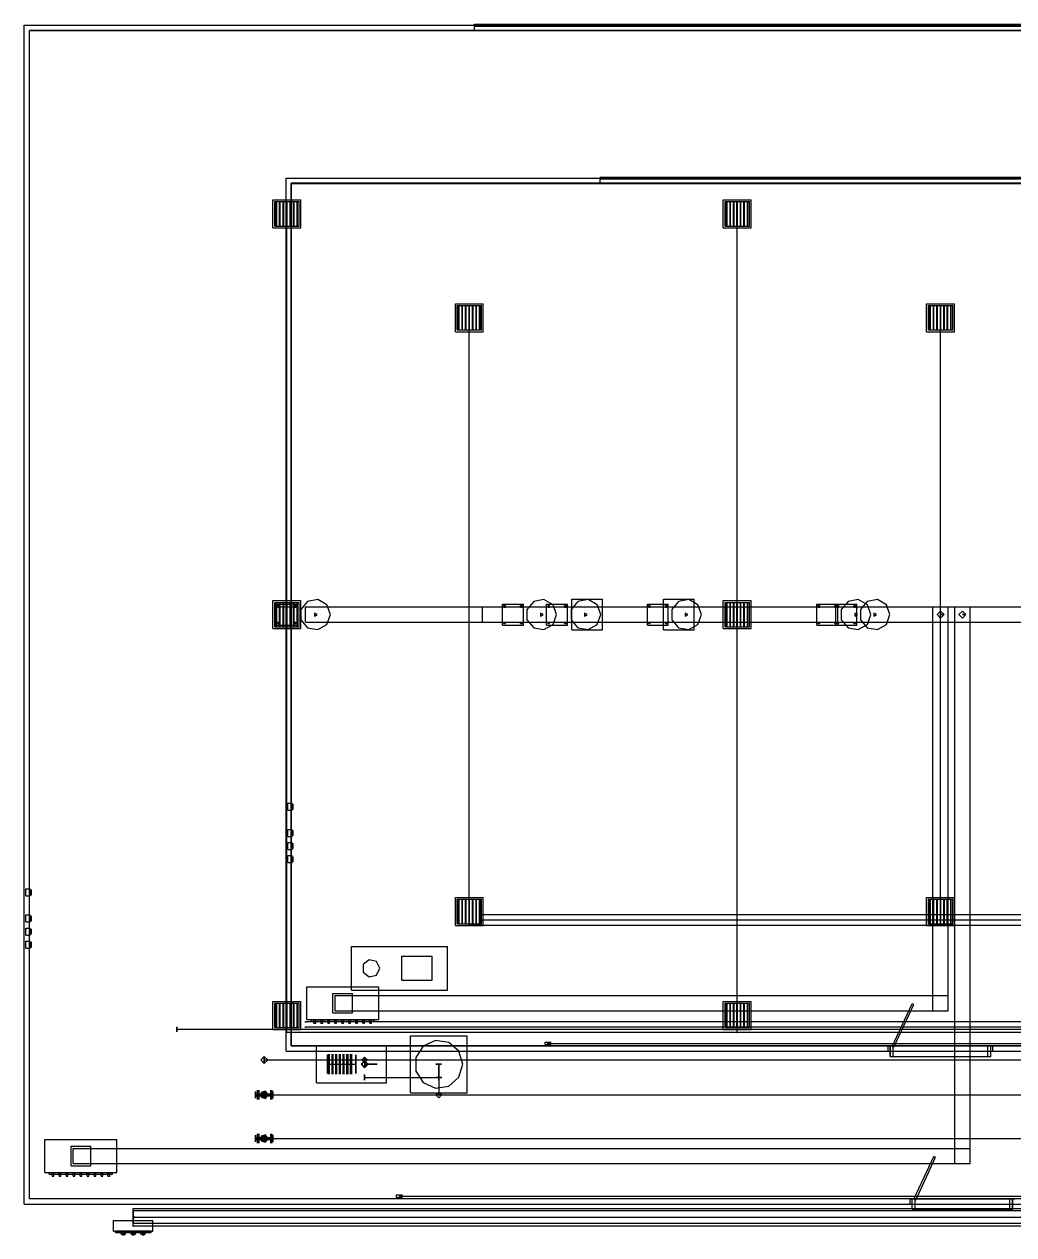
# Model space of a CAD drawing. Header units: millimetres. Extents: x -285000 to -230100, y 121795 to 149522.
# Drawn here: x -285000 to -262322, y 121795 to 149522 of the extents above; entities that cross this region are included whole.
import ezdxf

# ---------------------------------------------------------------- set-up
doc = ezdxf.new("R2010")
doc.units = ezdxf.units.MM

msp = doc.modelspace()

# ---------------------------------------------------------------- linework, layer by layer
at = {"layer": 'electrical'}
for p, q in [((-278972.21, 145180), (-278987.79, 145180)), ((-278987.79, 145180), (-278980, 145180)), ((-278980, 145180), (-278972.21, 145180)), ((-278980, 126430), (-278980, 145180)), ((-268652.21, 145180), (-268667.79, 145180)), ((-268667.79, 145180), (-268660, 145180)), ((-268660, 145180), (-268652.21, 145180)), ((-268660, 126430), (-268660, 145180)), ((-274792.21, 142800), (-274807.79, 142800)), ((-274807.79, 142800), (-274800, 142800)), ((-274800, 142800), (-274792.21, 142800)), ((-274800, 128880), (-274800, 142800)), ((-263992.21, 142800), (-264007.79, 142800)), ((-264007.79, 142800), (-264000, 142800)), ((-264000, 142800), (-263992.21, 142800)), ((-264000, 128880), (-264000, 142800)), ((-274500, 129108.74), (-274500, 129131.26)), ((-274500, 129131.26), (-274500, 129120)), ((-274500, 129120), (-274500, 129108.74)), ((-253500, 129120), (-274500, 129120)), ((-274500, 128988.74), (-274500, 129011.26)), ((-274500, 129011.26), (-274500, 129000)), ((-274500, 129000), (-274500, 128988.74)), ((-253500, 129000), (-274500, 129000)), ((-274792.21, 128880), (-274807.79, 128880)), ((-274807.79, 128880), (-274800, 128880)), ((-274800, 128872.21), (-274800, 128887.79)), ((-274800, 128887.79), (-274800, 128880)), ((-274800, 128880), (-274800, 128872.21)), ((-249450, 128880), (-274800, 128880)), ((-274800, 128880), (-274792.21, 128880)), ((-274500, 128868.74), (-274500, 128891.26)), ((-274500, 128891.26), (-274500, 128880)), ((-274500, 128880), (-274500, 128868.74)), ((-253500, 128880), (-274500, 128880)), ((-263992.21, 128880), (-264007.79, 128880)), ((-264007.79, 128880), (-264000, 128880)), ((-264000, 128880), (-263992.21, 128880)), ((-278980, 126422.21), (-278980, 126437.79)), ((-278980, 126437.79), (-278980, 126430)), ((-278550, 126658.74), (-278550, 126681.26)), ((-278550, 126681.26), (-278550, 126670)), ((-278550, 126670), (-278550, 126658.74)), ((-248450, 126670), (-278550, 126670)), ((-278550, 126538.74), (-278550, 126561.26)), ((-278550, 126561.26), (-278550, 126550)), ((-278550, 126550), (-278550, 126538.74)), ((-248450, 126550), (-278550, 126550)), ((-278550, 126418.74), (-278550, 126441.26)), ((-278550, 126441.26), (-278550, 126430)), ((-278972.21, 126430), (-278987.79, 126430)), ((-278987.79, 126430), (-278980, 126430)), ((-278980, 126430), (-278980, 126422.21)), ((-242450, 126430), (-278980, 126430)), ((-278980, 126430), (-278972.21, 126430)), ((-278550, 126430), (-278550, 126418.74)), ((-248450, 126430), (-278550, 126430)), ((-273065, 126150), (-273065, 126210)), ((-273065, 126210), (-272935, 126210)), ((-272991, 126180), (-273004.5, 126187.79)), ((-273004.5, 126187.79), (-273004.5, 126172.21)), ((-273004.5, 126172.21), (-272991, 126180)), ((-273000, 126172.21), (-273000, 126187.79)), ((-273000, 126187.79), (-273000, 126180)), ((-273000, 126180), (-249450, 126180)), ((-273000, 126180), (-273000, 126172.21)), ((-273000, 126180), (-272990.28, 126180)), ((-272990.28, 126180), (-273000, 126180)), ((-272935, 126150), (-272935, 126210)), ((-268652.21, 126430), (-268667.79, 126430)), ((-268667.79, 126430), (-268660, 126430)), ((-268660, 126430), (-268652.21, 126430)), ((-273065, 126150), (-272935, 126150)), ((-276465, 122650), (-276465, 122710)), ((-276465, 122710), (-276335, 122710)), ((-276465, 122650), (-276335, 122650)), ((-276391, 122680), (-276404.5, 122687.79)), ((-276404.5, 122687.79), (-276404.5, 122672.21)), ((-276404.5, 122672.21), (-276391, 122680)), ((-276400, 122672.21), (-276400, 122687.79)), ((-276400, 122687.79), (-276400, 122680)), ((-276400, 122680), (-242450, 122680)), ((-276400, 122680), (-276400, 122672.21)), ((-276400, 122680), (-276390.28, 122680)), ((-276390.28, 122680), (-276400, 122680)), ((-276335, 122650), (-276335, 122710)), ((-282500, 122350), (-282500, 122400)), ((-282500, 122000), (-282500, 122400)), ((-282500, 122400), (-233500, 122400)), ((-282500, 122350), (-282500, 122400)), ((-282500, 122000), (-282500, 122400)), ((-282500, 122400), (-233500, 122400)), ((-282500, 122350), (-282500, 122050)), ((-282500, 122350), (-233500, 122350)), ((-282500, 122350), (-282500, 122050)), ((-282500, 122350), (-233500, 122350)), ((-282950, 121875), (-282950, 122125)), ((-282950, 122125), (-282050, 122125)), ((-282478.35, 122200), (-282521.65, 122200)), ((-282521.65, 122200), (-282500, 122200)), ((-282475, 122200), (-282512.5, 122221.65)), ((-282512.5, 122221.65), (-282512.5, 122178.35)), ((-282512.5, 122178.35), (-282475, 122200)), ((-282500, 122184.41), (-282500, 122215.59)), ((-282500, 122215.59), (-282500, 122200)), ((-282500, 122184.41), (-282500, 122215.59)), ((-282500, 122215.59), (-282500, 122200)), ((-282500, 122200), (-233500, 122200)), ((-282500, 122200), (-282500, 122184.41)), ((-282500, 122200), (-233500, 122200)), ((-282500, 122200), (-282500, 122184.41)), ((-282500, 122200), (-282478.35, 122200)), ((-282500, 122000), (-282500, 122200)), ((-282500, 122200), (-282473, 122200)), ((-282473, 122200), (-282500, 122200)), ((-282500, 122000), (-282500, 122050)), ((-233500, 122050), (-282500, 122050)), ((-282500, 122000), (-282500, 122050)), ((-233500, 122050), (-282500, 122050)), ((-282050, 121875), (-282050, 122125)), ((-282950, 121875), (-282050, 121875)), ((-282910, 121847.5), (-282910, 121882.5)), ((-282910, 121882.5), (-282090, 121882.5)), ((-282910, 121847.5), (-282090, 121847.5)), ((-282775, 121810), (-282775, 121850)), ((-282775, 121850), (-282675, 121850)), ((-282775, 121810), (-282675, 121810)), ((-282701.62, 121820), (-282748.38, 121820)), ((-282748.38, 121820), (-282725, 121820)), ((-282701.62, 121795), (-282748.38, 121795)), ((-282748.38, 121795), (-282725, 121795)), ((-282725, 121820), (-282725, 121795)), ((-282725, 121820), (-282701.62, 121820)), ((-282725, 121795), (-282701.62, 121795)), ((-282675, 121810), (-282675, 121850)), ((-282550, 121810), (-282550, 121850)), ((-282550, 121850), (-282450, 121850)), ((-282550, 121810), (-282450, 121810)), ((-282476.62, 121820), (-282523.38, 121820)), ((-282523.38, 121820), (-282500, 121820)), ((-282476.62, 121795), (-282523.38, 121795)), ((-282523.38, 121795), (-282500, 121795)), ((-282478.35, 122000), (-282521.65, 122000)), ((-282521.65, 122000), (-282500, 122000)), ((-282500, 122000), (-233500, 122000)), ((-282500, 122000), (-233500, 122000)), ((-282500, 122000), (-282478.35, 122000)), ((-282500, 121820), (-282500, 121795)), ((-282500, 121820), (-282476.62, 121820)), ((-282500, 121795), (-282476.62, 121795)), ((-282450, 121810), (-282450, 121850)), ((-282325, 121810), (-282325, 121850)), ((-282325, 121850), (-282225, 121850)), ((-282325, 121810), (-282225, 121810)), ((-282251.62, 121820), (-282298.38, 121820)), ((-282298.38, 121820), (-282275, 121820)), ((-282251.62, 121795), (-282298.38, 121795)), ((-282298.38, 121795), (-282275, 121795)), ((-282275, 121820), (-282275, 121795)), ((-282275, 121820), (-282251.62, 121820)), ((-282275, 121795), (-282251.62, 121795)), ((-282225, 121810), (-282225, 121850)), ((-282090, 121847.5), (-282090, 121882.5))]:
    msp.add_line(p, q, dxfattribs=at)
at = {"layer": 'hvac'}
for p, q in [((-278550, 135825), (-278550, 136175)), ((-278550, 136175), (-248450, 136175)), ((-274500, 135825), (-274500, 136175)), ((-274500, 136175), (-253500, 136175)), ((-272450, 135650), (-272450, 136350)), ((-272450, 136350), (-271750, 136350)), ((-271750, 135650), (-271750, 136350)), ((-270350, 135650), (-270350, 136350)), ((-270350, 136350), (-269650, 136350)), ((-269650, 135650), (-269650, 136350)), ((-264175, 126925), (-264175, 136175)), ((-264175, 136175), (-263825, 136175)), ((-263825, 126925), (-263825, 136175)), ((-263675, 123425), (-263675, 136175)), ((-263675, 136175), (-263325, 136175)), ((-263325, 123425), (-263325, 136175)), ((-278550, 135825), (-248450, 135825)), ((-274500, 135825), (-253500, 135825)), ((-272450, 135650), (-271750, 135650)), ((-270350, 135650), (-269650, 135650)), ((-278525, 126725), (-278525, 127475)), ((-278525, 127475), (-276875, 127475)), ((-277925, 126875), (-277925, 127325)), ((-277925, 127325), (-277475, 127325)), ((-277875, 126925), (-277875, 127275)), ((-277875, 127275), (-263825, 127275)), ((-277475, 126875), (-277475, 127325)), ((-276875, 126725), (-276875, 127475)), ((-263825, 126925), (-263825, 127275)), ((-278525, 126725), (-276875, 126725)), ((-278425, 126680), (-278425, 126720)), ((-278425, 126720), (-276975, 126720)), ((-277925, 126875), (-277475, 126875)), ((-277875, 126925), (-263825, 126925)), ((-276975, 126680), (-276975, 126720)), ((-264175, 126925), (-263825, 126925)), ((-278425, 126680), (-276975, 126680)), ((-278360, 126640), (-278360, 126700)), ((-278360, 126700), (-278320, 126700)), ((-278360, 126640), (-278320, 126640)), ((-278320, 126640), (-278320, 126700)), ((-278200, 126640), (-278200, 126700)), ((-278200, 126700), (-278160, 126700)), ((-278200, 126640), (-278160, 126640)), ((-278160, 126640), (-278160, 126700)), ((-278040, 126640), (-278040, 126700)), ((-278040, 126700), (-278000, 126700)), ((-278040, 126640), (-278000, 126640)), ((-278000, 126640), (-278000, 126700)), ((-277880, 126640), (-277880, 126700)), ((-277880, 126700), (-277840, 126700)), ((-277880, 126640), (-277840, 126640)), ((-277840, 126640), (-277840, 126700)), ((-277720, 126640), (-277720, 126700)), ((-277720, 126700), (-277680, 126700)), ((-277720, 126640), (-277680, 126640)), ((-277680, 126640), (-277680, 126700)), ((-277560, 126640), (-277560, 126700)), ((-277560, 126700), (-277520, 126700)), ((-277560, 126640), (-277520, 126640)), ((-277520, 126640), (-277520, 126700)), ((-277400, 126640), (-277400, 126700)), ((-277400, 126700), (-277360, 126700)), ((-277400, 126640), (-277360, 126640)), ((-277360, 126640), (-277360, 126700)), ((-277240, 126640), (-277240, 126700)), ((-277240, 126700), (-277200, 126700)), ((-277240, 126640), (-277200, 126640)), ((-277200, 126640), (-277200, 126700)), ((-277080, 126640), (-277080, 126700)), ((-277080, 126700), (-277040, 126700)), ((-277080, 126640), (-277040, 126640)), ((-277040, 126640), (-277040, 126700)), ((-284525, 123225), (-284525, 123975)), ((-284525, 123975), (-282875, 123975)), ((-282875, 123225), (-282875, 123975)), ((-283925, 123375), (-283925, 123825)), ((-283925, 123825), (-283475, 123825)), ((-283875, 123425), (-283875, 123775)), ((-283875, 123775), (-263325, 123775)), ((-283475, 123375), (-283475, 123825)), ((-263325, 123425), (-263325, 123775)), ((-283875, 123425), (-263325, 123425)), ((-263675, 123425), (-263325, 123425)), ((-284525, 123225), (-282875, 123225)), ((-284425, 123180), (-284425, 123220)), ((-284425, 123220), (-282975, 123220)), ((-284425, 123180), (-282975, 123180)), ((-284360, 123140), (-284360, 123200)), ((-284360, 123200), (-284320, 123200)), ((-284360, 123140), (-284320, 123140)), ((-284320, 123140), (-284320, 123200)), ((-284200, 123140), (-284200, 123200)), ((-284200, 123200), (-284160, 123200)), ((-284200, 123140), (-284160, 123140)), ((-284160, 123140), (-284160, 123200)), ((-284040, 123140), (-284040, 123200)), ((-284040, 123200), (-284000, 123200)), ((-284040, 123140), (-284000, 123140)), ((-284000, 123140), (-284000, 123200)), ((-283925, 123375), (-283475, 123375)), ((-283880, 123140), (-283880, 123200)), ((-283880, 123200), (-283840, 123200)), ((-283880, 123140), (-283840, 123140)), ((-283840, 123140), (-283840, 123200)), ((-283720, 123140), (-283720, 123200)), ((-283720, 123200), (-283680, 123200)), ((-283720, 123140), (-283680, 123140)), ((-283680, 123140), (-283680, 123200)), ((-283560, 123140), (-283560, 123200)), ((-283560, 123200), (-283520, 123200)), ((-283560, 123140), (-283520, 123140)), ((-283520, 123140), (-283520, 123200)), ((-283400, 123140), (-283400, 123200)), ((-283400, 123200), (-283360, 123200)), ((-283400, 123140), (-283360, 123140)), ((-283360, 123140), (-283360, 123200)), ((-283240, 123140), (-283240, 123200)), ((-283240, 123200), (-283200, 123200)), ((-283240, 123140), (-283200, 123140)), ((-283200, 123140), (-283200, 123200)), ((-283080, 123140), (-283080, 123200)), ((-283080, 123200), (-283040, 123200)), ((-283080, 123140), (-283040, 123140)), ((-283040, 123140), (-283040, 123200)), ((-282975, 123180), (-282975, 123220))]:
    msp.add_line(p, q, dxfattribs=at)
at = {"layer": 'interiors'}
for p, q in [((-285000, 122500), (-285000, 149500)), ((-285000, 149500), (-242000, 149500)), ((-274680, 149477.5), (-274680, 149522.5)), ((-274680, 149522.5), (-252320, 149522.5)), ((-274680, 149500), (-252320, 149500)), ((-274680, 149380), (-274680, 149500)), ((-274680, 149477.5), (-252320, 149477.5)), ((-242120, 149380), (-284880, 149380)), ((-284880, 122620), (-284880, 149380)), ((-284875, 122625), (-284875, 149375)), ((-284875, 149375), (-242125, 149375)), ((-274680, 149380), (-252320, 149380)), ((-279000, 126000), (-279000, 146000)), ((-279000, 146000), (-249000, 146000)), ((-249120, 145880), (-278880, 145880)), ((-278880, 126120), (-278880, 145880)), ((-278875, 126125), (-278875, 145875)), ((-278875, 145875), (-249125, 145875)), ((-271800, 145977.5), (-271800, 146022.5)), ((-271800, 146022.5), (-256200, 146022.5)), ((-271800, 146000), (-256200, 146000)), ((-271800, 145880), (-271800, 146000)), ((-271800, 145977.5), (-256200, 145977.5)), ((-271800, 145880), (-256200, 145880)), ((-279220, 136177.5), (-279220, 136242.5)), ((-279220, 136242.5), (-278740, 136242.5)), ((-279220, 135760), (-279220, 136240)), ((-279220, 136240), (-278740, 136240)), ((-279220, 136177.5), (-278740, 136177.5)), ((-279187.5, 136172.5), (-279187.5, 136207.5)), ((-279187.5, 136207.5), (-279152.5, 136207.5)), ((-279187.5, 136172.5), (-279152.5, 136172.5)), ((-279152.5, 136172.5), (-279152.5, 136207.5)), ((-278807.5, 136172.5), (-278807.5, 136207.5)), ((-278807.5, 136207.5), (-278772.5, 136207.5)), ((-278807.5, 136172.5), (-278772.5, 136172.5)), ((-278772.5, 136172.5), (-278772.5, 136207.5)), ((-278740, 136177.5), (-278740, 136242.5)), ((-278740, 135760), (-278740, 136240)), ((-278505, 136303.11), (-278658.89, 136119.71)), ((-278269.22, 136344.68), (-278505, 136303.11)), ((-278061.88, 136224.98), (-278269.22, 136344.68)), ((-277980, 136000), (-278061.88, 136224.98)), ((-274040, 136177.5), (-274040, 136242.5)), ((-274040, 136242.5), (-273560, 136242.5)), ((-274040, 135760), (-274040, 136240)), ((-274040, 136240), (-273560, 136240)), ((-274040, 136177.5), (-273560, 136177.5)), ((-274007.5, 136172.5), (-274007.5, 136207.5)), ((-274007.5, 136207.5), (-273972.5, 136207.5)), ((-274007.5, 136172.5), (-273972.5, 136172.5)), ((-273972.5, 136172.5), (-273972.5, 136207.5)), ((-273627.5, 136172.5), (-273627.5, 136207.5)), ((-273627.5, 136207.5), (-273592.5, 136207.5)), ((-273627.5, 136172.5), (-273592.5, 136172.5)), ((-273592.5, 136172.5), (-273592.5, 136207.5)), ((-273560, 136177.5), (-273560, 136242.5)), ((-273560, 135760), (-273560, 136240)), ((-273325, 136303.11), (-273478.89, 136119.71)), ((-273089.22, 136344.68), (-273325, 136303.11)), ((-272881.88, 136224.98), (-273089.22, 136344.68)), ((-273028, 136177.5), (-273028, 136242.5)), ((-273028, 136242.5), (-272548, 136242.5)), ((-273028, 135760), (-273028, 136240)), ((-273028, 136240), (-272548, 136240)), ((-273028, 136177.5), (-272548, 136177.5)), ((-272995.5, 136172.5), (-272995.5, 136207.5)), ((-272995.5, 136207.5), (-272960.5, 136207.5)), ((-272995.5, 136172.5), (-272960.5, 136172.5)), ((-272960.5, 136172.5), (-272960.5, 136207.5)), ((-272800, 136000), (-272881.88, 136224.98)), ((-272615.5, 136172.5), (-272615.5, 136207.5)), ((-272615.5, 136207.5), (-272580.5, 136207.5)), ((-272615.5, 136172.5), (-272580.5, 136172.5)), ((-272580.5, 136172.5), (-272580.5, 136207.5)), ((-272548, 136177.5), (-272548, 136242.5)), ((-272548, 135760), (-272548, 136240)), ((-272313, 136303.11), (-272466.89, 136119.71)), ((-272077.22, 136344.68), (-272313, 136303.11)), ((-271869.88, 136224.98), (-272077.22, 136344.68)), ((-271788, 136000), (-271869.88, 136224.98)), ((-270720, 136177.5), (-270720, 136242.5)), ((-270720, 136242.5), (-270240, 136242.5)), ((-270720, 135760), (-270720, 136240)), ((-270720, 136240), (-270240, 136240)), ((-270720, 136177.5), (-270240, 136177.5)), ((-270687.5, 136172.5), (-270687.5, 136207.5)), ((-270687.5, 136207.5), (-270652.5, 136207.5)), ((-270687.5, 136172.5), (-270652.5, 136172.5)), ((-270652.5, 136172.5), (-270652.5, 136207.5)), ((-270307.5, 136172.5), (-270307.5, 136207.5)), ((-270307.5, 136207.5), (-270272.5, 136207.5)), ((-270307.5, 136172.5), (-270272.5, 136172.5)), ((-270272.5, 136172.5), (-270272.5, 136207.5)), ((-270240, 136177.5), (-270240, 136242.5)), ((-270240, 135760), (-270240, 136240)), ((-270005, 136303.11), (-270158.89, 136119.71)), ((-269769.22, 136344.68), (-270005, 136303.11)), ((-269561.88, 136224.98), (-269769.22, 136344.68)), ((-269480, 136000), (-269561.88, 136224.98)), ((-266836, 136177.5), (-266836, 136242.5)), ((-266836, 136242.5), (-266356, 136242.5)), ((-266836, 135760), (-266836, 136240)), ((-266836, 136240), (-266356, 136240)), ((-266836, 136177.5), (-266356, 136177.5)), ((-266803.5, 136172.5), (-266803.5, 136207.5)), ((-266803.5, 136207.5), (-266768.5, 136207.5)), ((-266803.5, 136172.5), (-266768.5, 136172.5)), ((-266768.5, 136172.5), (-266768.5, 136207.5)), ((-266423.5, 136172.5), (-266423.5, 136207.5)), ((-266423.5, 136207.5), (-266388.5, 136207.5)), ((-266423.5, 136172.5), (-266388.5, 136172.5)), ((-266400, 136177.5), (-266400, 136242.5)), ((-266400, 136242.5), (-265920, 136242.5)), ((-266400, 135760), (-266400, 136240)), ((-266400, 136240), (-265920, 136240)), ((-266400, 136177.5), (-265920, 136177.5)), ((-266388.5, 136172.5), (-266388.5, 136207.5)), ((-266367.5, 136172.5), (-266367.5, 136207.5)), ((-266367.5, 136207.5), (-266332.5, 136207.5)), ((-266367.5, 136172.5), (-266332.5, 136172.5)), ((-266356, 136177.5), (-266356, 136242.5)), ((-266356, 135760), (-266356, 136240)), ((-266332.5, 136172.5), (-266332.5, 136207.5)), ((-266121, 136303.11), (-266274.89, 136119.71)), ((-265885.22, 136344.68), (-266121, 136303.11)), ((-265987.5, 136172.5), (-265987.5, 136207.5)), ((-265987.5, 136207.5), (-265952.5, 136207.5)), ((-265987.5, 136172.5), (-265952.5, 136172.5)), ((-265952.5, 136172.5), (-265952.5, 136207.5)), ((-265920, 136177.5), (-265920, 136242.5)), ((-265920, 135760), (-265920, 136240)), ((-265677.88, 136224.98), (-265885.22, 136344.68)), ((-265685, 136303.11), (-265838.89, 136119.71)), ((-265449.22, 136344.68), (-265685, 136303.11)), ((-265596, 136000), (-265677.88, 136224.98)), ((-265241.88, 136224.98), (-265449.22, 136344.68)), ((-265160, 136000), (-265241.88, 136224.98)), ((-278658.89, 136119.71), (-278658.89, 135880.29)), ((-278658.89, 135880.29), (-278505, 135696.89)), ((-278290, 136000), (-278350, 136034.64)), ((-278350, 136034.64), (-278350, 135965.36)), ((-278350, 135965.36), (-278290, 136000)), ((-278061.88, 135775.02), (-277980, 136000)), ((-273478.89, 136119.71), (-273478.89, 135880.29)), ((-273478.89, 135880.29), (-273325, 135696.89)), ((-273110, 136000), (-273170, 136034.64)), ((-273170, 136034.64), (-273170, 135965.36)), ((-273170, 135965.36), (-273110, 136000)), ((-272881.88, 135775.02), (-272800, 136000)), ((-272466.89, 136119.71), (-272466.89, 135880.29)), ((-272466.89, 135880.29), (-272313, 135696.89)), ((-272098, 136000), (-272158, 136034.64)), ((-272158, 136034.64), (-272158, 135965.36)), ((-272158, 135965.36), (-272098, 136000)), ((-271869.88, 135775.02), (-271788, 136000)), ((-270158.89, 136119.71), (-270158.89, 135880.29)), ((-270158.89, 135880.29), (-270005, 135696.89)), ((-269790, 136000), (-269850, 136034.64)), ((-269850, 136034.64), (-269850, 135965.36)), ((-269850, 135965.36), (-269790, 136000)), ((-269561.88, 135775.02), (-269480, 136000)), ((-266274.89, 136119.71), (-266274.89, 135880.29)), ((-266274.89, 135880.29), (-266121, 135696.89)), ((-265906, 136000), (-265966, 136034.64)), ((-265966, 136034.64), (-265966, 135965.36)), ((-265966, 135965.36), (-265906, 136000)), ((-265838.89, 136119.71), (-265838.89, 135880.29)), ((-265838.89, 135880.29), (-265685, 135696.89)), ((-265677.88, 135775.02), (-265596, 136000)), ((-265470, 136000), (-265530, 136034.64)), ((-265530, 136034.64), (-265530, 135965.36)), ((-265530, 135965.36), (-265470, 136000)), ((-265241.88, 135775.02), (-265160, 136000)), ((-279220, 135760), (-278740, 135760)), ((-279187.5, 135792.5), (-279187.5, 135827.5)), ((-279187.5, 135827.5), (-279152.5, 135827.5)), ((-279187.5, 135792.5), (-279152.5, 135792.5)), ((-279152.5, 135792.5), (-279152.5, 135827.5)), ((-278807.5, 135792.5), (-278807.5, 135827.5)), ((-278807.5, 135827.5), (-278772.5, 135827.5)), ((-278807.5, 135792.5), (-278772.5, 135792.5)), ((-278772.5, 135792.5), (-278772.5, 135827.5)), ((-278505, 135696.89), (-278269.22, 135655.32)), ((-278269.22, 135655.32), (-278061.88, 135775.02)), ((-274040, 135760), (-273560, 135760)), ((-274007.5, 135792.5), (-274007.5, 135827.5)), ((-274007.5, 135827.5), (-273972.5, 135827.5)), ((-274007.5, 135792.5), (-273972.5, 135792.5)), ((-273972.5, 135792.5), (-273972.5, 135827.5)), ((-273627.5, 135792.5), (-273627.5, 135827.5)), ((-273627.5, 135827.5), (-273592.5, 135827.5)), ((-273627.5, 135792.5), (-273592.5, 135792.5)), ((-273592.5, 135792.5), (-273592.5, 135827.5)), ((-273325, 135696.89), (-273089.22, 135655.32)), ((-273089.22, 135655.32), (-272881.88, 135775.02)), ((-273028, 135760), (-272548, 135760)), ((-272995.5, 135792.5), (-272995.5, 135827.5)), ((-272995.5, 135827.5), (-272960.5, 135827.5)), ((-272995.5, 135792.5), (-272960.5, 135792.5)), ((-272960.5, 135792.5), (-272960.5, 135827.5)), ((-272615.5, 135792.5), (-272615.5, 135827.5)), ((-272615.5, 135827.5), (-272580.5, 135827.5)), ((-272615.5, 135792.5), (-272580.5, 135792.5)), ((-272580.5, 135792.5), (-272580.5, 135827.5)), ((-272313, 135696.89), (-272077.22, 135655.32)), ((-272077.22, 135655.32), (-271869.88, 135775.02)), ((-270720, 135760), (-270240, 135760)), ((-270687.5, 135792.5), (-270687.5, 135827.5)), ((-270687.5, 135827.5), (-270652.5, 135827.5)), ((-270687.5, 135792.5), (-270652.5, 135792.5)), ((-270652.5, 135792.5), (-270652.5, 135827.5)), ((-270307.5, 135792.5), (-270307.5, 135827.5)), ((-270307.5, 135827.5), (-270272.5, 135827.5)), ((-270307.5, 135792.5), (-270272.5, 135792.5)), ((-270272.5, 135792.5), (-270272.5, 135827.5)), ((-270005, 135696.89), (-269769.22, 135655.32)), ((-269769.22, 135655.32), (-269561.88, 135775.02)), ((-266836, 135760), (-266356, 135760)), ((-266803.5, 135792.5), (-266803.5, 135827.5)), ((-266803.5, 135827.5), (-266768.5, 135827.5)), ((-266803.5, 135792.5), (-266768.5, 135792.5)), ((-266768.5, 135792.5), (-266768.5, 135827.5)), ((-266423.5, 135792.5), (-266423.5, 135827.5)), ((-266423.5, 135827.5), (-266388.5, 135827.5)), ((-266423.5, 135792.5), (-266388.5, 135792.5)), ((-266400, 135760), (-265920, 135760)), ((-266388.5, 135792.5), (-266388.5, 135827.5)), ((-266367.5, 135792.5), (-266367.5, 135827.5)), ((-266367.5, 135827.5), (-266332.5, 135827.5)), ((-266367.5, 135792.5), (-266332.5, 135792.5)), ((-266332.5, 135792.5), (-266332.5, 135827.5)), ((-266121, 135696.89), (-265885.22, 135655.32)), ((-265987.5, 135792.5), (-265987.5, 135827.5)), ((-265987.5, 135827.5), (-265952.5, 135827.5)), ((-265987.5, 135792.5), (-265952.5, 135792.5)), ((-265952.5, 135792.5), (-265952.5, 135827.5)), ((-265885.22, 135655.32), (-265677.88, 135775.02)), ((-265685, 135696.89), (-265449.22, 135655.32)), ((-265449.22, 135655.32), (-265241.88, 135775.02)), ((-277500, 127400), (-277500, 128400)), ((-277500, 128400), (-275300, 128400)), ((-275300, 127400), (-275300, 128400)), ((-276350, 127625), (-276350, 128175)), ((-276350, 128175), (-275650, 128175)), ((-275650, 127625), (-275650, 128175)), ((-277094.5, 128094.99), (-277230.19, 127986.78)), ((-277230.19, 127986.78), (-277230.19, 127813.22)), ((-276925.3, 128056.37), (-277094.5, 128094.99)), ((-276850, 127900), (-276925.3, 128056.37)), ((-276925.3, 127743.63), (-276850, 127900)), ((-277230.19, 127813.22), (-277094.5, 127705.01)), ((-277094.5, 127705.01), (-276925.3, 127743.63)), ((-276350, 127625), (-275650, 127625)), ((-277500, 127400), (-275300, 127400)), ((-265110.39, 126109.51), (-264653.96, 127088.32)), ((-265069.61, 126090.49), (-264613.18, 127069.3)), ((-264613.18, 127069.3), (-264653.96, 127088.32)), ((-279000, 126000), (-265200, 126000)), ((-279000, 126000), (-249000, 126000)), ((-249120, 126120), (-278880, 126120)), ((-265200, 126120), (-278880, 126120)), ((-278875, 126125), (-249125, 126125)), ((-265200, 126000), (-265200, 126120)), ((-265200, 126120), (-262800, 126120)), ((-265200, 126000), (-262800, 126000)), ((-265155, 125880), (-265155, 126120)), ((-265155, 126120), (-265085, 126120)), ((-265150, 125880), (-265150, 126120)), ((-265150, 126120), (-262850, 126120)), ((-265069.61, 126090.49), (-265110.39, 126109.51)), ((-265085, 125880), (-265085, 126120)), ((-262915, 125880), (-262915, 126120)), ((-262915, 126120), (-262845, 126120)), ((-262850, 125880), (-262850, 126120)), ((-262845, 125880), (-262845, 126120)), ((-262800, 126000), (-262800, 126120)), ((-249120, 126120), (-262800, 126120)), ((-262800, 126000), (-249000, 126000)), ((-265155, 125880), (-265085, 125880)), ((-265150, 125880), (-262850, 125880)), ((-262915, 125880), (-262845, 125880)), ((-264610.39, 122609.51), (-264153.96, 123588.32)), ((-264569.61, 122590.49), (-264113.18, 123569.3)), ((-264113.18, 123569.3), (-264153.96, 123588.32)), ((-242120, 122620), (-284880, 122620)), ((-264700, 122620), (-284880, 122620)), ((-284875, 122625), (-242125, 122625)), ((-264700, 122500), (-264700, 122620)), ((-264700, 122620), (-262300, 122620)), ((-264655, 122380), (-264655, 122620)), ((-264655, 122620), (-264585, 122620)), ((-264650, 122380), (-264650, 122620)), ((-264650, 122620), (-262350, 122620)), ((-264569.61, 122590.49), (-264610.39, 122609.51)), ((-264585, 122380), (-264585, 122620)), ((-262415, 122380), (-262415, 122620)), ((-262415, 122620), (-262345, 122620)), ((-262350, 122380), (-262350, 122620)), ((-262345, 122380), (-262345, 122620)), ((-285000, 122500), (-264700, 122500)), ((-285000, 122500), (-242000, 122500)), ((-264700, 122500), (-262300, 122500)), ((-264655, 122380), (-264585, 122380)), ((-264650, 122380), (-262350, 122380)), ((-262415, 122380), (-262345, 122380))]:
    msp.add_line(p, q, dxfattribs=at)
at = {"layer": 'lighting'}
for p, q in [((-279300, 144860), (-279300, 145500)), ((-279300, 145500), (-278660, 145500)), ((-279260, 144900), (-279260, 145460)), ((-279260, 145460), (-278700, 145460)), ((-279226, 144910), (-279226, 145450)), ((-279226, 145450), (-279214, 145450)), ((-279214, 144910), (-279214, 145450)), ((-279146, 144910), (-279146, 145450)), ((-279146, 145450), (-279134, 145450)), ((-279134, 144910), (-279134, 145450)), ((-279066, 144910), (-279066, 145450)), ((-279066, 145450), (-279054, 145450)), ((-279054, 144910), (-279054, 145450)), ((-278986, 144910), (-278986, 145450)), ((-278986, 145450), (-278974, 145450)), ((-278974, 144910), (-278974, 145450)), ((-278906, 144910), (-278906, 145450)), ((-278906, 145450), (-278894, 145450)), ((-278894, 144910), (-278894, 145450)), ((-278826, 144910), (-278826, 145450)), ((-278826, 145450), (-278814, 145450)), ((-278814, 144910), (-278814, 145450)), ((-278746, 144910), (-278746, 145450)), ((-278746, 145450), (-278734, 145450)), ((-278734, 144910), (-278734, 145450)), ((-278700, 144900), (-278700, 145460)), ((-278660, 144860), (-278660, 145500)), ((-268980, 144860), (-268980, 145500)), ((-268980, 145500), (-268340, 145500)), ((-268940, 144900), (-268940, 145460)), ((-268940, 145460), (-268380, 145460)), ((-268906, 144910), (-268906, 145450)), ((-268906, 145450), (-268894, 145450)), ((-268894, 144910), (-268894, 145450)), ((-268826, 144910), (-268826, 145450)), ((-268826, 145450), (-268814, 145450)), ((-268814, 144910), (-268814, 145450)), ((-268746, 144910), (-268746, 145450)), ((-268746, 145450), (-268734, 145450)), ((-268734, 144910), (-268734, 145450)), ((-268666, 144910), (-268666, 145450)), ((-268666, 145450), (-268654, 145450)), ((-268654, 144910), (-268654, 145450)), ((-268586, 144910), (-268586, 145450)), ((-268586, 145450), (-268574, 145450)), ((-268574, 144910), (-268574, 145450)), ((-268506, 144910), (-268506, 145450)), ((-268506, 145450), (-268494, 145450)), ((-268494, 144910), (-268494, 145450)), ((-268426, 144910), (-268426, 145450)), ((-268426, 145450), (-268414, 145450)), ((-268414, 144910), (-268414, 145450)), ((-268380, 144900), (-268380, 145460)), ((-268340, 144860), (-268340, 145500)), ((-278971, 145180), (-278984.5, 145187.79)), ((-278984.5, 145187.79), (-278984.5, 145172.21)), ((-278984.5, 145172.21), (-278971, 145180)), ((-268651, 145180), (-268664.5, 145187.79)), ((-268664.5, 145187.79), (-268664.5, 145172.21)), ((-268664.5, 145172.21), (-268651, 145180)), ((-279300, 144860), (-278660, 144860)), ((-279260, 144900), (-278700, 144900)), ((-279226, 144910), (-279214, 144910)), ((-279146, 144910), (-279134, 144910)), ((-279066, 144910), (-279054, 144910)), ((-278986, 144910), (-278974, 144910)), ((-278906, 144910), (-278894, 144910)), ((-278826, 144910), (-278814, 144910)), ((-278746, 144910), (-278734, 144910)), ((-268980, 144860), (-268340, 144860)), ((-268940, 144900), (-268380, 144900)), ((-268906, 144910), (-268894, 144910)), ((-268826, 144910), (-268814, 144910)), ((-268746, 144910), (-268734, 144910)), ((-268666, 144910), (-268654, 144910)), ((-268586, 144910), (-268574, 144910)), ((-268506, 144910), (-268494, 144910)), ((-268426, 144910), (-268414, 144910)), ((-275120, 142480), (-275120, 143120)), ((-275120, 143120), (-274480, 143120)), ((-275080, 142520), (-275080, 143080)), ((-275080, 143080), (-274520, 143080)), ((-274520, 142520), (-274520, 143080)), ((-274480, 142480), (-274480, 143120)), ((-264320, 142480), (-264320, 143120)), ((-264320, 143120), (-263680, 143120)), ((-264280, 142520), (-264280, 143080)), ((-264280, 143080), (-263720, 143080)), ((-263720, 142520), (-263720, 143080)), ((-263680, 142480), (-263680, 143120)), ((-275046, 142530), (-275046, 143070)), ((-275046, 143070), (-275034, 143070)), ((-275034, 142530), (-275034, 143070)), ((-274966, 142530), (-274966, 143070)), ((-274966, 143070), (-274954, 143070)), ((-274954, 142530), (-274954, 143070)), ((-274886, 142530), (-274886, 143070)), ((-274886, 143070), (-274874, 143070)), ((-274874, 142530), (-274874, 143070)), ((-274806, 142530), (-274806, 143070)), ((-274806, 143070), (-274794, 143070)), ((-274791, 142800), (-274804.5, 142807.79)), ((-274804.5, 142807.79), (-274804.5, 142792.21)), ((-274804.5, 142792.21), (-274791, 142800)), ((-274794, 142530), (-274794, 143070)), ((-274726, 142530), (-274726, 143070)), ((-274726, 143070), (-274714, 143070)), ((-274714, 142530), (-274714, 143070)), ((-274646, 142530), (-274646, 143070)), ((-274646, 143070), (-274634, 143070)), ((-274634, 142530), (-274634, 143070)), ((-274566, 142530), (-274566, 143070)), ((-274566, 143070), (-274554, 143070)), ((-274554, 142530), (-274554, 143070)), ((-264246, 142530), (-264246, 143070)), ((-264246, 143070), (-264234, 143070)), ((-264234, 142530), (-264234, 143070)), ((-264166, 142530), (-264166, 143070)), ((-264166, 143070), (-264154, 143070)), ((-264154, 142530), (-264154, 143070)), ((-264086, 142530), (-264086, 143070)), ((-264086, 143070), (-264074, 143070)), ((-264074, 142530), (-264074, 143070)), ((-264006, 142530), (-264006, 143070)), ((-264006, 143070), (-263994, 143070)), ((-263991, 142800), (-264004.5, 142807.79)), ((-264004.5, 142807.79), (-264004.5, 142792.21)), ((-264004.5, 142792.21), (-263991, 142800)), ((-263994, 142530), (-263994, 143070)), ((-263926, 142530), (-263926, 143070)), ((-263926, 143070), (-263914, 143070)), ((-263914, 142530), (-263914, 143070)), ((-263846, 142530), (-263846, 143070)), ((-263846, 143070), (-263834, 143070)), ((-263834, 142530), (-263834, 143070)), ((-263766, 142530), (-263766, 143070)), ((-263766, 143070), (-263754, 143070)), ((-263754, 142530), (-263754, 143070)), ((-275080, 142520), (-274520, 142520)), ((-275046, 142530), (-275034, 142530)), ((-274966, 142530), (-274954, 142530)), ((-274886, 142530), (-274874, 142530)), ((-274806, 142530), (-274794, 142530)), ((-274726, 142530), (-274714, 142530)), ((-274646, 142530), (-274634, 142530)), ((-274566, 142530), (-274554, 142530)), ((-264280, 142520), (-263720, 142520)), ((-264246, 142530), (-264234, 142530)), ((-264166, 142530), (-264154, 142530)), ((-264086, 142530), (-264074, 142530)), ((-264006, 142530), (-263994, 142530)), ((-263926, 142530), (-263914, 142530)), ((-263846, 142530), (-263834, 142530)), ((-263766, 142530), (-263754, 142530)), ((-275120, 142480), (-274480, 142480)), ((-264320, 142480), (-263680, 142480)), ((-279300, 135680), (-279300, 136320)), ((-279300, 136320), (-278660, 136320)), ((-279260, 135720), (-279260, 136280)), ((-279260, 136280), (-278700, 136280)), ((-279226, 135730), (-279226, 136270)), ((-279226, 136270), (-279214, 136270)), ((-279214, 135730), (-279214, 136270)), ((-279146, 135730), (-279146, 136270)), ((-279146, 136270), (-279134, 136270)), ((-279134, 135730), (-279134, 136270)), ((-279066, 135730), (-279066, 136270)), ((-279066, 136270), (-279054, 136270)), ((-279054, 135730), (-279054, 136270)), ((-278986, 135730), (-278986, 136270)), ((-278986, 136270), (-278974, 136270)), ((-278974, 135730), (-278974, 136270)), ((-278906, 135730), (-278906, 136270)), ((-278906, 136270), (-278894, 136270)), ((-278894, 135730), (-278894, 136270)), ((-278826, 135730), (-278826, 136270)), ((-278826, 136270), (-278814, 136270)), ((-278814, 135730), (-278814, 136270)), ((-278746, 135730), (-278746, 136270)), ((-278746, 136270), (-278734, 136270)), ((-278734, 135730), (-278734, 136270)), ((-278700, 135720), (-278700, 136280)), ((-278660, 135680), (-278660, 136320)), ((-268980, 135680), (-268980, 136320)), ((-268980, 136320), (-268340, 136320)), ((-268940, 135720), (-268940, 136280)), ((-268940, 136280), (-268380, 136280)), ((-268906, 135730), (-268906, 136270)), ((-268906, 136270), (-268894, 136270)), ((-268894, 135730), (-268894, 136270)), ((-268826, 135730), (-268826, 136270)), ((-268826, 136270), (-268814, 136270)), ((-268814, 135730), (-268814, 136270)), ((-268746, 135730), (-268746, 136270)), ((-268746, 136270), (-268734, 136270)), ((-268734, 135730), (-268734, 136270)), ((-268666, 135730), (-268666, 136270)), ((-268666, 136270), (-268654, 136270)), ((-268654, 135730), (-268654, 136270)), ((-268586, 135730), (-268586, 136270)), ((-268586, 136270), (-268574, 136270)), ((-268574, 135730), (-268574, 136270)), ((-268506, 135730), (-268506, 136270)), ((-268506, 136270), (-268494, 136270)), ((-268494, 135730), (-268494, 136270)), ((-268426, 135730), (-268426, 136270)), ((-268426, 136270), (-268414, 136270)), ((-268414, 135730), (-268414, 136270)), ((-268380, 135720), (-268380, 136280)), ((-268340, 135680), (-268340, 136320)), ((-278971, 136000), (-278984.5, 136007.79)), ((-278984.5, 136007.79), (-278984.5, 135992.21)), ((-278984.5, 135992.21), (-278971, 136000)), ((-268651, 136000), (-268664.5, 136007.79)), ((-268664.5, 136007.79), (-268664.5, 135992.21)), ((-268664.5, 135992.21), (-268651, 136000)), ((-279300, 135680), (-278660, 135680)), ((-279260, 135720), (-278700, 135720)), ((-279226, 135730), (-279214, 135730)), ((-279146, 135730), (-279134, 135730)), ((-279066, 135730), (-279054, 135730)), ((-278986, 135730), (-278974, 135730)), ((-278906, 135730), (-278894, 135730)), ((-278826, 135730), (-278814, 135730)), ((-278746, 135730), (-278734, 135730)), ((-268980, 135680), (-268340, 135680)), ((-268940, 135720), (-268380, 135720)), ((-268906, 135730), (-268894, 135730)), ((-268826, 135730), (-268814, 135730)), ((-268746, 135730), (-268734, 135730)), ((-268666, 135730), (-268654, 135730)), ((-268586, 135730), (-268574, 135730)), ((-268506, 135730), (-268494, 135730)), ((-268426, 135730), (-268414, 135730)), ((-275120, 128880), (-275120, 129520)), ((-275120, 129520), (-274480, 129520)), ((-274480, 128880), (-274480, 129520)), ((-264320, 128880), (-264320, 129520)), ((-264320, 129520), (-263680, 129520)), ((-263680, 128880), (-263680, 129520)), ((-275080, 128920), (-275080, 129480)), ((-275080, 129480), (-274520, 129480)), ((-275046, 128930), (-275046, 129470)), ((-275046, 129470), (-275034, 129470)), ((-275034, 128930), (-275034, 129470)), ((-274966, 128930), (-274966, 129470)), ((-274966, 129470), (-274954, 129470)), ((-274954, 128930), (-274954, 129470)), ((-274886, 128930), (-274886, 129470)), ((-274886, 129470), (-274874, 129470)), ((-274874, 128930), (-274874, 129470)), ((-274806, 128930), (-274806, 129470)), ((-274806, 129470), (-274794, 129470)), ((-274794, 128930), (-274794, 129470)), ((-274726, 128930), (-274726, 129470)), ((-274726, 129470), (-274714, 129470)), ((-274714, 128930), (-274714, 129470)), ((-274646, 128930), (-274646, 129470)), ((-274646, 129470), (-274634, 129470)), ((-274634, 128930), (-274634, 129470)), ((-274566, 128930), (-274566, 129470)), ((-274566, 129470), (-274554, 129470)), ((-274554, 128930), (-274554, 129470)), ((-274520, 128920), (-274520, 129480)), ((-264280, 128920), (-264280, 129480)), ((-264280, 129480), (-263720, 129480)), ((-264246, 128930), (-264246, 129470)), ((-264246, 129470), (-264234, 129470)), ((-264234, 128930), (-264234, 129470)), ((-264166, 128930), (-264166, 129470)), ((-264166, 129470), (-264154, 129470)), ((-264154, 128930), (-264154, 129470)), ((-264086, 128930), (-264086, 129470)), ((-264086, 129470), (-264074, 129470)), ((-264074, 128930), (-264074, 129470)), ((-264006, 128930), (-264006, 129470)), ((-264006, 129470), (-263994, 129470)), ((-263994, 128930), (-263994, 129470)), ((-263926, 128930), (-263926, 129470)), ((-263926, 129470), (-263914, 129470)), ((-263914, 128930), (-263914, 129470)), ((-263846, 128930), (-263846, 129470)), ((-263846, 129470), (-263834, 129470)), ((-263834, 128930), (-263834, 129470)), ((-263766, 128930), (-263766, 129470)), ((-263766, 129470), (-263754, 129470)), ((-263754, 128930), (-263754, 129470)), ((-263720, 128920), (-263720, 129480)), ((-274791, 129200), (-274804.5, 129207.79)), ((-274804.5, 129207.79), (-274804.5, 129192.21)), ((-274804.5, 129192.21), (-274791, 129200)), ((-263991, 129200), (-264004.5, 129207.79)), ((-264004.5, 129207.79), (-264004.5, 129192.21)), ((-264004.5, 129192.21), (-263991, 129200)), ((-275120, 128880), (-274480, 128880)), ((-275080, 128920), (-274520, 128920)), ((-275046, 128930), (-275034, 128930)), ((-274966, 128930), (-274954, 128930)), ((-274886, 128930), (-274874, 128930)), ((-274806, 128930), (-274794, 128930)), ((-274726, 128930), (-274714, 128930)), ((-274646, 128930), (-274634, 128930)), ((-274566, 128930), (-274554, 128930)), ((-264320, 128880), (-263680, 128880)), ((-264280, 128920), (-263720, 128920)), ((-264246, 128930), (-264234, 128930)), ((-264166, 128930), (-264154, 128930)), ((-264086, 128930), (-264074, 128930)), ((-264006, 128930), (-263994, 128930)), ((-263926, 128930), (-263914, 128930)), ((-263846, 128930), (-263834, 128930)), ((-263766, 128930), (-263754, 128930)), ((-279300, 126500), (-279300, 127140)), ((-279300, 127140), (-278660, 127140)), ((-279260, 126540), (-279260, 127100)), ((-279260, 127100), (-278700, 127100)), ((-279226, 126550), (-279226, 127090)), ((-279226, 127090), (-279214, 127090)), ((-279214, 126550), (-279214, 127090)), ((-279146, 126550), (-279146, 127090)), ((-279146, 127090), (-279134, 127090)), ((-279134, 126550), (-279134, 127090)), ((-279066, 126550), (-279066, 127090)), ((-279066, 127090), (-279054, 127090)), ((-279054, 126550), (-279054, 127090)), ((-278986, 126550), (-278986, 127090)), ((-278986, 127090), (-278974, 127090)), ((-278974, 126550), (-278974, 127090)), ((-278906, 126550), (-278906, 127090)), ((-278906, 127090), (-278894, 127090)), ((-278894, 126550), (-278894, 127090)), ((-278826, 126550), (-278826, 127090)), ((-278826, 127090), (-278814, 127090)), ((-278814, 126550), (-278814, 127090)), ((-278746, 126550), (-278746, 127090)), ((-278746, 127090), (-278734, 127090)), ((-278734, 126550), (-278734, 127090)), ((-278700, 126540), (-278700, 127100)), ((-278660, 126500), (-278660, 127140)), ((-268980, 126500), (-268980, 127140)), ((-268980, 127140), (-268340, 127140)), ((-268940, 126540), (-268940, 127100)), ((-268940, 127100), (-268380, 127100)), ((-268906, 126550), (-268906, 127090)), ((-268906, 127090), (-268894, 127090)), ((-268894, 126550), (-268894, 127090)), ((-268826, 126550), (-268826, 127090)), ((-268826, 127090), (-268814, 127090)), ((-268814, 126550), (-268814, 127090)), ((-268746, 126550), (-268746, 127090)), ((-268746, 127090), (-268734, 127090)), ((-268734, 126550), (-268734, 127090)), ((-268666, 126550), (-268666, 127090)), ((-268666, 127090), (-268654, 127090)), ((-268654, 126550), (-268654, 127090)), ((-268586, 126550), (-268586, 127090)), ((-268586, 127090), (-268574, 127090)), ((-268574, 126550), (-268574, 127090)), ((-268506, 126550), (-268506, 127090)), ((-268506, 127090), (-268494, 127090)), ((-268494, 126550), (-268494, 127090)), ((-268426, 126550), (-268426, 127090)), ((-268426, 127090), (-268414, 127090)), ((-268414, 126550), (-268414, 127090)), ((-268380, 126540), (-268380, 127100)), ((-268340, 126500), (-268340, 127140)), ((-278971, 126820), (-278984.5, 126827.79)), ((-278984.5, 126827.79), (-278984.5, 126812.21)), ((-278984.5, 126812.21), (-278971, 126820)), ((-268651, 126820), (-268664.5, 126827.79)), ((-268664.5, 126827.79), (-268664.5, 126812.21)), ((-268664.5, 126812.21), (-268651, 126820)), ((-279300, 126500), (-278660, 126500)), ((-279260, 126540), (-278700, 126540)), ((-279226, 126550), (-279214, 126550)), ((-279146, 126550), (-279134, 126550)), ((-279066, 126550), (-279054, 126550)), ((-278986, 126550), (-278974, 126550)), ((-278906, 126550), (-278894, 126550)), ((-278826, 126550), (-278814, 126550)), ((-278746, 126550), (-278734, 126550)), ((-268980, 126500), (-268340, 126500)), ((-268940, 126540), (-268380, 126540)), ((-268906, 126550), (-268894, 126550)), ((-268826, 126550), (-268814, 126550)), ((-268746, 126550), (-268734, 126550)), ((-268666, 126550), (-268654, 126550)), ((-268586, 126550), (-268574, 126550)), ((-268506, 126550), (-268494, 126550)), ((-268426, 126550), (-268414, 126550))]:
    msp.add_line(p, q, dxfattribs=at)
at = {"layer": 'sensors'}
for p, q in [((-264000, 136080), (-264080, 136000)), ((-264080, 136000), (-264000, 135920)), ((-263920, 136000), (-264000, 136080)), ((-264000, 135920), (-263920, 136000)), ((-264000, 136000), (-263935, 136000)), ((-263935, 136000), (-264000, 136000)), ((-263500, 136080), (-263580, 136000)), ((-263580, 136000), (-263500, 135920)), ((-263420, 136000), (-263500, 136080)), ((-263500, 135920), (-263420, 136000)), ((-263500, 136000), (-263435, 136000)), ((-263435, 136000), (-263500, 136000)), ((-278960, 131520), (-278960, 131680)), ((-278960, 131680), (-278860, 131680)), ((-278960, 131520), (-278860, 131520)), ((-278860, 131520), (-278860, 131680)), ((-278855, 131545), (-278855, 131655)), ((-278855, 131655), (-278835, 131655)), ((-278855, 131545), (-278835, 131545)), ((-278835, 131545), (-278835, 131655)), ((-278960, 130920), (-278960, 131080)), ((-278960, 131080), (-278860, 131080)), ((-278960, 130920), (-278860, 130920)), ((-278860, 130920), (-278860, 131080)), ((-278855, 130945), (-278855, 131055)), ((-278855, 131055), (-278835, 131055)), ((-278855, 130945), (-278835, 130945)), ((-278835, 130945), (-278835, 131055)), ((-278960, 130620), (-278960, 130780)), ((-278960, 130780), (-278860, 130780)), ((-278960, 130620), (-278860, 130620)), ((-278860, 130620), (-278860, 130780)), ((-278855, 130645), (-278855, 130755)), ((-278855, 130755), (-278835, 130755)), ((-278855, 130645), (-278835, 130645)), ((-278835, 130645), (-278835, 130755)), ((-278960, 130320), (-278960, 130480)), ((-278960, 130480), (-278860, 130480)), ((-278960, 130320), (-278860, 130320)), ((-278860, 130320), (-278860, 130480)), ((-278855, 130345), (-278855, 130455)), ((-278855, 130455), (-278835, 130455)), ((-278855, 130345), (-278835, 130345)), ((-278835, 130345), (-278835, 130455)), ((-284960, 129560), (-284960, 129720)), ((-284960, 129720), (-284860, 129720)), ((-284960, 129560), (-284860, 129560)), ((-284860, 129560), (-284860, 129720)), ((-284855, 129585), (-284855, 129695)), ((-284855, 129695), (-284835, 129695)), ((-284855, 129585), (-284835, 129585)), ((-284835, 129585), (-284835, 129695)), ((-284960, 128960), (-284960, 129120)), ((-284960, 129120), (-284860, 129120)), ((-284960, 128960), (-284860, 128960)), ((-284860, 128960), (-284860, 129120)), ((-284855, 128985), (-284855, 129095)), ((-284855, 129095), (-284835, 129095)), ((-284855, 128985), (-284835, 128985)), ((-284835, 128985), (-284835, 129095)), ((-284960, 128660), (-284960, 128820)), ((-284960, 128820), (-284860, 128820)), ((-284960, 128660), (-284860, 128660)), ((-284860, 128660), (-284860, 128820)), ((-284855, 128685), (-284855, 128795)), ((-284855, 128795), (-284835, 128795)), ((-284855, 128685), (-284835, 128685)), ((-284835, 128685), (-284835, 128795)), ((-284960, 128360), (-284960, 128520)), ((-284960, 128520), (-284860, 128520)), ((-284860, 128360), (-284860, 128520)), ((-284855, 128385), (-284855, 128495)), ((-284855, 128495), (-284835, 128495)), ((-284855, 128385), (-284835, 128385)), ((-284835, 128385), (-284835, 128495)), ((-284960, 128360), (-284860, 128360))]:
    msp.add_line(p, q, dxfattribs=at)
at = {"layer": 'water'}
for p, q in [((-281500, 126500), (-281500, 126555)), ((-281500, 126555), (-281500, 126500)), ((-281500, 126500), (-281500, 126555)), ((-281500, 126555), (-281500, 126500)), ((-281500, 126500), (-281500, 126445)), ((-281500, 126445), (-281500, 126500)), ((-231150, 126500), (-281500, 126500)), ((-281500, 126500), (-281500, 126445)), ((-281500, 126445), (-281500, 126500)), ((-231150, 126500), (-281500, 126500)), ((-276150, 125050), (-276150, 126350)), ((-276150, 126350), (-274850, 126350)), ((-275578.27, 126244.4), (-275860.17, 126115.66)), ((-275271.52, 126200.3), (-275578.27, 126244.4)), ((-275037.31, 125997.35), (-275271.52, 126200.3)), ((-274850, 125050), (-274850, 126350)), ((-278300, 125275), (-278300, 126125)), ((-278300, 126125), (-276700, 126125)), ((-278050, 125795.45), (-278050, 125914.48)), ((-278050, 125914.48), (-278050, 125872)), ((-278030, 125801.96), (-278030, 125929.11)), ((-278030, 125929.11), (-278030, 125883.73)), ((-278030, 125883.73), (-278030, 125700)), ((-278012, 125801.96), (-278012, 125929.11)), ((-278012, 125929.11), (-278012, 125883.73)), ((-278012, 125883.73), (-278012, 125700)), ((-277945, 125801.96), (-277945, 125929.11)), ((-277945, 125929.11), (-277945, 125883.73)), ((-277945, 125883.73), (-277945, 125700)), ((-277927, 125801.96), (-277927, 125929.11)), ((-277927, 125929.11), (-277927, 125883.73)), ((-277927, 125883.73), (-277927, 125700)), ((-277860, 125801.96), (-277860, 125929.11)), ((-277860, 125929.11), (-277860, 125883.73)), ((-277860, 125883.73), (-277860, 125700)), ((-277842, 125801.96), (-277842, 125929.11)), ((-277842, 125929.11), (-277842, 125883.73)), ((-277842, 125883.73), (-277842, 125700)), ((-277775, 125801.96), (-277775, 125929.11)), ((-277775, 125929.11), (-277775, 125883.73)), ((-277775, 125883.73), (-277775, 125700)), ((-277757, 125801.96), (-277757, 125929.11)), ((-277757, 125929.11), (-277757, 125883.73)), ((-277757, 125883.73), (-277757, 125700)), ((-277690, 125801.96), (-277690, 125929.11)), ((-277690, 125929.11), (-277690, 125883.73)), ((-277690, 125883.73), (-277690, 125700)), ((-277672, 125801.96), (-277672, 125929.11)), ((-277672, 125929.11), (-277672, 125883.73)), ((-277672, 125883.73), (-277672, 125700)), ((-277605, 125801.96), (-277605, 125929.11)), ((-277605, 125929.11), (-277605, 125883.73)), ((-277605, 125883.73), (-277605, 125700)), ((-277587, 125801.96), (-277587, 125929.11)), ((-277587, 125929.11), (-277587, 125883.73)), ((-277587, 125883.73), (-277587, 125700)), ((-277520, 125801.96), (-277520, 125929.11)), ((-277520, 125929.11), (-277520, 125883.73)), ((-277520, 125883.73), (-277520, 125700)), ((-277502, 125801.96), (-277502, 125929.11)), ((-277502, 125929.11), (-277502, 125883.73)), ((-277502, 125883.73), (-277502, 125700)), ((-277400, 125795.45), (-277400, 125914.48)), ((-277400, 125914.48), (-277400, 125872)), ((-276700, 125275), (-276700, 126125)), ((-275860.17, 126115.66), (-276027.72, 125854.95)), ((-274950, 125700), (-275037.31, 125997.35)), ((-279500, 125880), (-279580, 125800)), ((-279580, 125800), (-279500, 125720)), ((-279420, 125800), (-279500, 125880)), ((-279500, 125800), (-279500, 125880)), ((-279500, 125880), (-279500, 125800)), ((-279500, 125800), (-279500, 125865)), ((-279500, 125865), (-279500, 125800)), ((-279500, 125800), (-277200, 125800)), ((-279500, 125800), (-279500, 125735)), ((-279500, 125735), (-279500, 125800)), ((-279500, 125720), (-279420, 125800)), ((-279500, 125800), (-233500, 125800)), ((-279500, 125800), (-279500, 125720)), ((-279500, 125720), (-279500, 125800)), ((-278050, 125872), (-278050, 125700)), ((-278050, 125604.55), (-278050, 125795.45)), ((-278050, 125700), (-277400, 125700)), ((-278050, 125700), (-278050, 125528)), ((-278030, 125598.04), (-278030, 125801.96)), ((-278030, 125700), (-278012, 125700)), ((-278030, 125700), (-278030, 125516.27)), ((-278012, 125598.04), (-278012, 125801.96)), ((-278012, 125700), (-278012, 125516.27)), ((-277945, 125598.04), (-277945, 125801.96)), ((-277945, 125700), (-277927, 125700)), ((-277945, 125700), (-277945, 125516.27)), ((-277927, 125598.04), (-277927, 125801.96)), ((-277927, 125700), (-277927, 125516.27)), ((-277860, 125598.04), (-277860, 125801.96)), ((-277860, 125700), (-277842, 125700)), ((-277860, 125700), (-277860, 125516.27)), ((-277842, 125598.04), (-277842, 125801.96)), ((-277842, 125700), (-277842, 125516.27)), ((-277775, 125598.04), (-277775, 125801.96)), ((-277775, 125700), (-277757, 125700)), ((-277775, 125700), (-277775, 125516.27)), ((-277757, 125598.04), (-277757, 125801.96)), ((-277757, 125700), (-277757, 125516.27)), ((-277690, 125598.04), (-277690, 125801.96)), ((-277690, 125700), (-277672, 125700)), ((-277690, 125700), (-277690, 125516.27)), ((-277672, 125598.04), (-277672, 125801.96)), ((-277672, 125700), (-277672, 125516.27)), ((-277605, 125598.04), (-277605, 125801.96)), ((-277605, 125700), (-277587, 125700)), ((-277605, 125700), (-277605, 125516.27)), ((-277587, 125598.04), (-277587, 125801.96)), ((-277587, 125700), (-277587, 125516.27)), ((-277520, 125598.04), (-277520, 125801.96)), ((-277520, 125700), (-277502, 125700)), ((-277520, 125700), (-277520, 125516.27)), ((-277502, 125598.04), (-277502, 125801.96)), ((-277502, 125700), (-277502, 125516.27)), ((-277400, 125872), (-277400, 125700)), ((-277400, 125604.55), (-277400, 125795.45)), ((-277400, 125700), (-277400, 125528)), ((-277200, 125780), (-277280, 125700)), ((-277280, 125700), (-277200, 125620)), ((-277265, 125800), (-277200, 125864.92)), ((-277200, 125735.08), (-277265, 125800)), ((-277265, 125700), (-277200, 125764.92)), ((-277200, 125635.08), (-277265, 125700)), ((-277200, 125800), (-277200, 125865)), ((-277200, 125865), (-277200, 125800)), ((-277200, 125864.92), (-277135, 125800)), ((-277200, 125800), (-277200, 125735)), ((-277200, 125735), (-277200, 125800)), ((-277135, 125800), (-277200, 125735.08)), ((-277200, 125800), (-277129.8, 125800)), ((-277129.8, 125800), (-277200, 125800)), ((-277120, 125700), (-277200, 125780)), ((-277200, 125764.92), (-277135, 125700)), ((-277200, 125735.08), (-277200, 125635.08)), ((-277200, 125700), (-276994.94, 125700)), ((-276994.94, 125700), (-277200, 125700)), ((-277200, 125620), (-277120, 125700)), ((-277135, 125700), (-277200, 125635.08)), ((-276994.94, 125700), (-276910, 125700)), ((-276910, 125700), (-276994.94, 125700)), ((-276027.72, 125854.95), (-276027.72, 125545.05)), ((-275500, 125700), (-275565, 125700)), ((-275565, 125700), (-275500, 125700)), ((-275500, 125700), (-275435, 125700)), ((-275435, 125700), (-275500, 125700)), ((-275500, 125400), (-275500, 125700)), ((-275500, 125700), (-275500, 125000)), ((-275037.31, 125402.65), (-274950, 125700)), ((-278050, 125485.52), (-278050, 125604.55)), ((-278050, 125528), (-278050, 125485.52)), ((-278030, 125470.89), (-278030, 125598.04)), ((-278030, 125516.27), (-278030, 125470.89)), ((-278012, 125470.89), (-278012, 125598.04)), ((-278012, 125516.27), (-278012, 125470.89)), ((-277945, 125470.89), (-277945, 125598.04)), ((-277945, 125516.27), (-277945, 125470.89)), ((-277927, 125470.89), (-277927, 125598.04)), ((-277927, 125516.27), (-277927, 125470.89)), ((-277860, 125470.89), (-277860, 125598.04)), ((-277860, 125516.27), (-277860, 125470.89)), ((-277842, 125470.89), (-277842, 125598.04)), ((-277842, 125516.27), (-277842, 125470.89)), ((-277775, 125470.89), (-277775, 125598.04)), ((-277775, 125516.27), (-277775, 125470.89)), ((-277757, 125470.89), (-277757, 125598.04)), ((-277757, 125516.27), (-277757, 125470.89)), ((-277690, 125470.89), (-277690, 125598.04)), ((-277690, 125516.27), (-277690, 125470.89)), ((-277672, 125470.89), (-277672, 125598.04)), ((-277672, 125516.27), (-277672, 125470.89)), ((-277605, 125470.89), (-277605, 125598.04)), ((-277605, 125516.27), (-277605, 125470.89)), ((-277587, 125470.89), (-277587, 125598.04)), ((-277587, 125516.27), (-277587, 125470.89)), ((-277520, 125470.89), (-277520, 125598.04)), ((-277520, 125516.27), (-277520, 125470.89)), ((-277502, 125470.89), (-277502, 125598.04)), ((-277502, 125516.27), (-277502, 125470.89)), ((-277400, 125485.52), (-277400, 125604.55)), ((-277400, 125528), (-277400, 125485.52)), ((-277200, 125400), (-277200, 125465)), ((-277200, 125465), (-277200, 125400)), ((-277200, 125400), (-275500, 125400)), ((-277200, 125400), (-277200, 125335)), ((-277200, 125335), (-277200, 125400)), ((-276027.72, 125545.05), (-275860.17, 125284.34)), ((-275500, 125400), (-275565, 125400)), ((-275565, 125400), (-275500, 125400)), ((-275500, 125400), (-275500, 125465)), ((-275500, 125465), (-275500, 125400)), ((-275500, 125400), (-275500, 125335)), ((-275500, 125335), (-275500, 125400)), ((-275500, 125400), (-275435, 125400)), ((-275435, 125400), (-275500, 125400)), ((-275500, 125400), (-275429.8, 125400)), ((-275429.8, 125400), (-275500, 125400)), ((-275271.52, 125199.7), (-275037.31, 125402.65)), ((-279700, 125000), (-279700, 125075)), ((-279700, 125075), (-279700, 125000)), ((-279650, 125064.66), (-279650, 125104.62)), ((-279650, 125104.62), (-279650, 125000)), ((-279650, 124935.34), (-279650, 125064.66)), ((-279625, 125064.66), (-279625, 125104.62)), ((-279625, 125104.62), (-279625, 125000)), ((-279625, 124935.34), (-279625, 125064.66)), ((-279500, 125080), (-279580, 125000)), ((-279472.19, 125085.6), (-279572.81, 125052.9)), ((-279572.81, 125052.9), (-279572.81, 124947.1)), ((-279420, 125000), (-279500, 125080)), ((-279500, 125000), (-279500, 125080)), ((-279500, 125080), (-279500, 125000)), ((-279410, 125000), (-279472.19, 125085.6)), ((-279350, 125064.66), (-279350, 125104.62)), ((-279350, 125104.62), (-279350, 125000)), ((-279350, 124935.34), (-279350, 125064.66)), ((-279325, 125064.66), (-279325, 125104.62)), ((-279325, 125104.62), (-279325, 125000)), ((-279325, 124935.34), (-279325, 125064.66)), ((-279300, 125000), (-279300, 125075)), ((-279300, 125075), (-279300, 125000)), ((-278300, 125275), (-276700, 125275)), ((-275860.17, 125284.34), (-275578.27, 125155.6)), ((-275578.27, 125155.6), (-275271.52, 125199.7)), ((-275500, 125065), (-275565, 125000)), ((-275435, 125000), (-275500, 125065)), ((-279700, 125000), (-279300, 125000)), ((-279700, 125000), (-279700, 124925)), ((-279700, 124925), (-279700, 125000)), ((-279690, 124975), (-279690, 125025)), ((-279690, 125025), (-279310, 125025)), ((-279690, 124975), (-279310, 124975)), ((-279650, 125000), (-279625, 125000)), ((-279650, 125000), (-279650, 124895.38)), ((-279650, 124895.38), (-279650, 124935.34)), ((-279625, 125000), (-279625, 124895.38)), ((-279625, 124895.38), (-279625, 124935.34)), ((-279580, 125000), (-279500, 124920)), ((-279572.81, 124947.1), (-279472.19, 124914.4)), ((-279500, 124920), (-279420, 125000)), ((-279500, 125000), (-233500, 125000)), ((-279500, 125000), (-279500, 124920)), ((-279500, 124920), (-279500, 125000)), ((-279472.19, 124914.4), (-279410, 125000)), ((-279350, 125000), (-279325, 125000)), ((-279350, 125000), (-279350, 124895.38)), ((-279350, 124895.38), (-279350, 124935.34)), ((-279325, 125000), (-279325, 124895.38)), ((-279325, 124895.38), (-279325, 124935.34)), ((-279310, 124975), (-279310, 125025)), ((-279300, 125000), (-279300, 124925)), ((-279300, 124925), (-279300, 125000)), ((-276150, 125050), (-274850, 125050)), ((-275500, 125000), (-275565, 125000)), ((-275565, 125000), (-275500, 125000)), ((-275565, 125000), (-275500, 124935)), ((-275500, 125000), (-275435, 125000)), ((-275435, 125000), (-275500, 125000)), ((-275500, 124935), (-275435, 125000)), ((-275500, 125000), (-275429.8, 125000)), ((-275429.8, 125000), (-275500, 125000)), ((-279700, 124000), (-279700, 124075)), ((-279700, 124075), (-279700, 124000)), ((-279700, 124000), (-279300, 124000)), ((-279700, 124000), (-279700, 123925)), ((-279700, 123925), (-279700, 124000)), ((-279690, 123975), (-279690, 124025)), ((-279690, 124025), (-279310, 124025)), ((-279690, 123975), (-279310, 123975)), ((-279650, 124064.66), (-279650, 124104.62)), ((-279650, 124104.62), (-279650, 124000)), ((-279650, 123935.34), (-279650, 124064.66)), ((-279650, 124000), (-279625, 124000)), ((-279650, 124000), (-279650, 123895.38)), ((-279625, 124064.66), (-279625, 124104.62)), ((-279625, 124104.62), (-279625, 124000)), ((-279625, 123935.34), (-279625, 124064.66)), ((-279625, 124000), (-279625, 123895.38)), ((-279500, 124080), (-279580, 124000)), ((-279580, 124000), (-279500, 123920)), ((-279472.19, 124085.6), (-279572.81, 124052.9)), ((-279572.81, 124052.9), (-279572.81, 123947.1)), ((-279572.81, 123947.1), (-279472.19, 123914.4)), ((-279420, 124000), (-279500, 124080)), ((-279500, 124000), (-279500, 124080)), ((-279500, 124080), (-279500, 124000)), ((-279500, 123920), (-279420, 124000)), ((-279500, 124000), (-233500, 124000)), ((-279500, 124000), (-279500, 123920)), ((-279500, 123920), (-279500, 124000)), ((-279410, 124000), (-279472.19, 124085.6)), ((-279472.19, 123914.4), (-279410, 124000)), ((-279350, 124064.66), (-279350, 124104.62)), ((-279350, 124104.62), (-279350, 124000)), ((-279350, 123935.34), (-279350, 124064.66)), ((-279350, 124000), (-279325, 124000)), ((-279350, 124000), (-279350, 123895.38)), ((-279325, 124064.66), (-279325, 124104.62)), ((-279325, 124104.62), (-279325, 124000)), ((-279325, 123935.34), (-279325, 124064.66)), ((-279325, 124000), (-279325, 123895.38)), ((-279310, 123975), (-279310, 124025)), ((-279300, 124000), (-279300, 124075)), ((-279300, 124075), (-279300, 124000)), ((-279300, 124000), (-279300, 123925)), ((-279300, 123925), (-279300, 124000)), ((-279650, 123895.38), (-279650, 123935.34)), ((-279625, 123895.38), (-279625, 123935.34)), ((-279350, 123895.38), (-279350, 123935.34)), ((-279325, 123895.38), (-279325, 123935.34))]:
    msp.add_line(p, q, dxfattribs=at)

doc.saveas('drawing.dxf')
